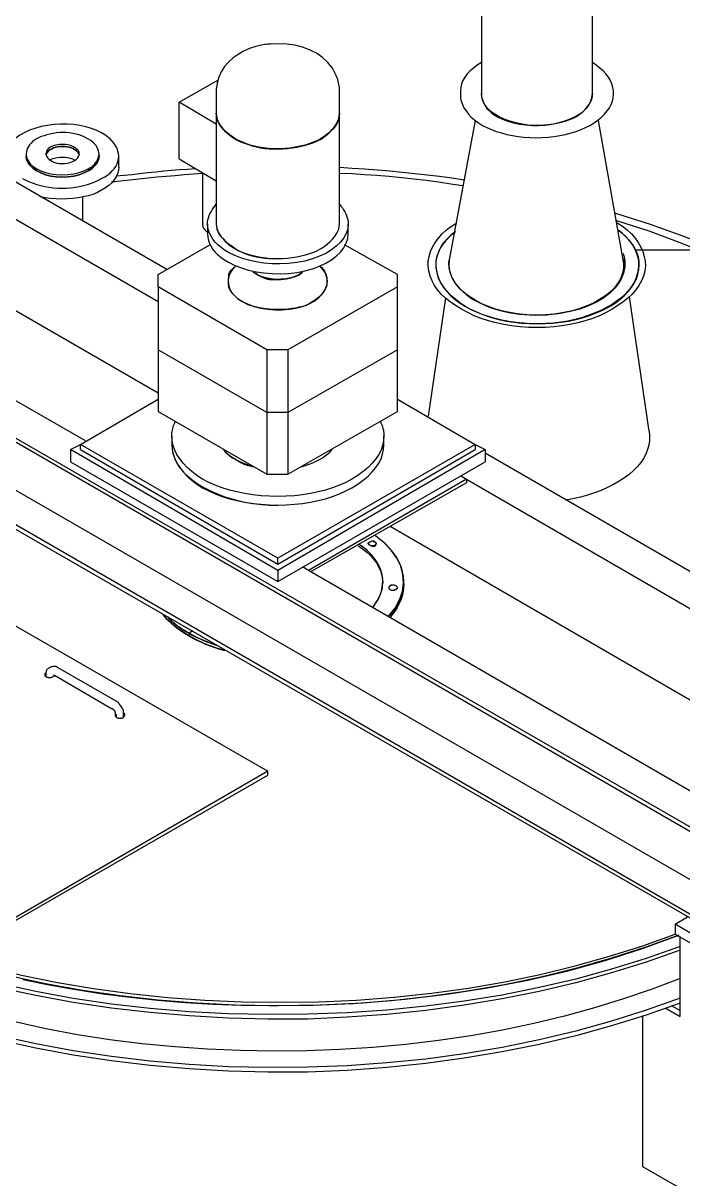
# Model space of a CAD drawing. Header units: metres. Extents: x 20 to 415, y 5 to 292.
# Drawn here: x 193.81 to 202.77, y 120.82 to 136.54 of the extents above; entities that cross this region are included whole.
import ezdxf

# ---------------------------------------------------------------- set-up
doc = ezdxf.new("R2010")
doc.units = ezdxf.units.M
for name, color, linetype in [('ВОЗДУХОВОДЫ', 7, 'Continuous'), ('ОБОЗНАЧЕНИЯ', 7, 'Continuous'), ('ОБОРУДОВАНИЕ', 8, 'Continuous')]:
    doc.layers.add(name, color=color, linetype=linetype)

msp = doc.modelspace()

# ---------------------------------------------------------------- linework, layer by layer
at = {"layer": 'ВОЗДУХОВОДЫ'}
for points in [[(200.034, 139.201), (200.034, 135.581)], [(201.543, 135.581), (201.543, 139.201)], [(200.034, 136), (199.977, 135.963), (199.926, 135.925), (199.881, 135.886), (199.842, 135.844), (199.81, 135.801), (199.784, 135.756), (199.765, 135.71), (199.753, 135.662), (199.748, 135.614), (199.749, 135.564), (199.752, 135.519), (199.761, 135.474), (199.776, 135.429), (199.797, 135.385), (199.825, 135.342), (199.858, 135.3), (199.897, 135.259), (199.942, 135.219), (199.994, 135.181), (200.051, 135.145)], [(200.051, 135.145), (200.109, 135.116), (200.171, 135.089), (200.237, 135.064), (200.307, 135.042), (200.38, 135.023), (200.455, 135.007), (200.533, 134.994), (200.611, 134.985), (200.691, 134.979), (200.772, 134.977), (200.857, 134.979), (200.94, 134.985), (201.022, 134.994), (201.101, 135.007), (201.178, 135.023), (201.252, 135.042), (201.322, 135.064), (201.389, 135.089), (201.451, 135.116), (201.509, 135.145), (201.567, 135.181), (201.62, 135.219), (201.667, 135.259), (201.708, 135.3), (201.744, 135.342), (201.773, 135.385), (201.797, 135.429), (201.814, 135.474), (201.824, 135.519), (201.828, 135.564), (201.829, 135.614), (201.822, 135.662), (201.808, 135.71), (201.788, 135.756), (201.761, 135.801), (201.727, 135.844), (201.689, 135.886), (201.645, 135.925), (201.596, 135.963), (201.543, 136)], [(200.034, 135.581), (200.036, 135.545), (200.042, 135.511), (200.053, 135.476), (200.067, 135.442), (200.087, 135.409), (200.11, 135.377), (200.138, 135.346), (200.171, 135.316), (200.209, 135.288), (200.252, 135.262)], [(200.034, 135.581), (200.036, 135.545), (200.042, 135.511), (200.053, 135.476), (200.067, 135.442), (200.087, 135.409), (200.11, 135.377), (200.138, 135.346), (200.171, 135.316), (200.209, 135.288), (200.252, 135.262)], [(201.325, 135.262), (201.256, 135.229), (201.181, 135.202), (201.102, 135.18), (201.019, 135.163), (200.933, 135.151), (200.846, 135.145), (200.758, 135.145), (200.671, 135.15), (200.586, 135.161), (200.503, 135.178), (200.421, 135.201), (200.345, 135.228), (200.276, 135.26), (200.215, 135.296), (200.162, 135.336), (200.117, 135.379), (200.082, 135.425), (200.056, 135.475), (200.039, 135.527), (200.034, 135.581)], [(200.252, 135.262), (200.32, 135.229), (200.394, 135.202), (200.472, 135.18), (200.553, 135.163), (200.638, 135.151), (200.724, 135.145), (200.812, 135.145), (200.9, 135.15), (200.987, 135.161), (201.073, 135.178), (201.156, 135.201), (201.232, 135.228), (201.3, 135.26), (201.362, 135.296), (201.415, 135.336), (201.46, 135.379), (201.495, 135.425), (201.521, 135.475), (201.537, 135.527), (201.543, 135.581)], [(200.252, 135.262), (200.32, 135.229), (200.394, 135.202), (200.472, 135.18), (200.553, 135.163), (200.638, 135.151), (200.724, 135.145), (200.812, 135.145), (200.9, 135.15), (200.987, 135.161), (201.073, 135.178), (201.156, 135.201), (201.232, 135.228), (201.3, 135.26), (201.362, 135.296), (201.415, 135.336), (201.46, 135.379), (201.495, 135.425), (201.521, 135.475), (201.537, 135.527), (201.543, 135.581)], [(201.543, 135.581), (201.54, 135.545), (201.533, 135.511), (201.521, 135.476), (201.505, 135.442), (201.484, 135.409), (201.459, 135.377), (201.431, 135.346), (201.399, 135.316), (201.363, 135.288), (201.325, 135.262)], [(199.95, 135.212), (199.598, 133.318)], [(201.962, 133.318), (201.626, 135.212)], [(201.878, 133.821), (201.95, 133.774), (202.015, 133.723), (202.072, 133.669), (202.122, 133.612), (202.165, 133.552), (202.2, 133.491), (202.228, 133.428), (202.248, 133.364), (202.259, 133.299), (202.263, 133.234), (202.254, 133.165), (202.236, 133.097), (202.209, 133.032), (202.174, 132.97), (202.132, 132.909), (202.081, 132.851), (202.024, 132.796), (201.959, 132.744), (201.888, 132.694), (201.811, 132.647), (201.728, 132.6), (201.639, 132.557), (201.545, 132.519), (201.446, 132.486), (201.344, 132.459), (201.238, 132.436), (201.129, 132.419), (201.017, 132.406), (200.903, 132.398), (200.788, 132.396), (200.673, 132.398), (200.56, 132.406), (200.448, 132.419), (200.339, 132.436), (200.233, 132.459), (200.131, 132.486), (200.032, 132.519), (199.938, 132.557), (199.849, 132.6), (199.766, 132.647), (199.684, 132.694), (199.611, 132.744), (199.546, 132.796), (199.488, 132.851), (199.439, 132.909), (199.398, 132.97), (199.365, 133.032), (199.339, 133.097), (199.322, 133.165), (199.313, 133.234), (199.313, 133.299), (199.323, 133.364), (199.342, 133.428), (199.369, 133.491), (199.406, 133.552), (199.45, 133.612), (199.502, 133.669), (199.561, 133.723), (199.627, 133.774), (199.699, 133.821)], [(201.962, 133.318), (201.968, 133.262), (201.966, 133.206), (201.956, 133.15), (201.939, 133.094), (201.914, 133.039), (201.881, 132.986), (201.841, 132.935), (201.793, 132.886), (201.739, 132.84), (201.677, 132.798), (201.604, 132.755), (201.526, 132.716), (201.445, 132.681), (201.359, 132.65), (201.27, 132.624), (201.178, 132.603), (201.084, 132.586), (200.987, 132.573), (200.888, 132.566), (200.788, 132.564), (200.688, 132.566), (200.59, 132.573), (200.493, 132.586), (200.398, 132.603), (200.306, 132.624), (200.217, 132.65), (200.132, 132.681), (200.05, 132.716), (199.973, 132.755), (199.9, 132.798), (199.838, 132.84), (199.782, 132.886), (199.732, 132.935), (199.69, 132.986), (199.655, 133.039), (199.627, 133.094), (199.608, 133.15), (199.596, 133.206), (199.593, 133.262), (199.598, 133.318)], [(199.598, 133.318), (199.593, 133.233), (199.605, 133.15), (199.635, 133.069), (199.682, 132.991), (199.745, 132.918), (199.823, 132.848), (199.915, 132.784), (200.021, 132.726), (200.139, 132.675), (200.269, 132.631), (200.407, 132.6), (200.55, 132.58), (200.695, 132.57), (200.841, 132.569), (200.985, 132.578), (201.127, 132.597), (201.264, 132.625), (201.394, 132.662), (201.515, 132.709), (201.626, 132.765)], [(201.626, 132.765), (201.698, 132.811), (201.763, 132.861), (201.819, 132.913), (201.868, 132.967), (201.907, 133.022), (201.938, 133.08), (201.959, 133.138), (201.97, 133.198), (201.971, 133.257), (201.962, 133.318)]]:
    msp.add_lwpolyline(points, dxfattribs=at)
at = {"layer": 'ОБОЗНАЧЕНИЯ'}
msp.add_lwpolyline([(202.129, 133.452), (205.063, 133.452)], dxfattribs=at)
at = {"layer": 'ОБОРУДОВАНИЕ'}
for points in [[(198.106, 135.614), (198.106, 135.635), (198.104, 135.656), (198.102, 135.678), (198.098, 135.7), (198.094, 135.723), (198.088, 135.746), (198.082, 135.768), (198.074, 135.79), (198.066, 135.811), (198.056, 135.832), (198.009, 135.922), (197.948, 136.001), (197.875, 136.069), (197.792, 136.127), (197.7, 136.174), (197.601, 136.21), (197.497, 136.236), (197.389, 136.251), (197.279, 136.256), (197.168, 136.251), (197.148, 136.251), (197.128, 136.249), (197.107, 136.247), (197.087, 136.244), (197.067, 136.241), (197.047, 136.237), (197.027, 136.232), (197.007, 136.227), (196.987, 136.223), (196.967, 136.218), (196.883, 136.189), (196.803, 136.153), (196.728, 136.111), (196.66, 136.062), (196.598, 136.006), (196.544, 135.944), (196.5, 135.875), (196.465, 135.8), (196.442, 135.718), (196.43, 135.631), (196.43, 135.63), (196.43, 135.629), (196.43, 135.627), (196.43, 135.625), (196.43, 135.623), (196.43, 135.62), (196.43, 135.618), (196.43, 135.616), (196.43, 135.615), (196.43, 135.614)], [(195.76, 133.184), (191.234, 135.799)], [(195.927, 135.463), (196.464, 135.765)], [(190.798, 135.547), (195.642, 132.748)], [(196.43, 135.614), (196.43, 135.312)], [(198.106, 135.312), (198.106, 135.614)], [(196.43, 135.162), (195.927, 135.463)], [(195.927, 134.692), (195.927, 135.463)], [(198.106, 135.312), (198.103, 135.273), (198.095, 135.234), (198.081, 135.196), (198.061, 135.16), (198.037, 135.124), (198.009, 135.089), (197.976, 135.055), (197.939, 135.023), (197.899, 134.991), (197.855, 134.96), (197.808, 134.936), (197.757, 134.914), (197.703, 134.895), (197.646, 134.877), (197.587, 134.862), (197.526, 134.849), (197.463, 134.84), (197.399, 134.832), (197.334, 134.828), (197.268, 134.826), (197.203, 134.828), (197.138, 134.832), (197.074, 134.84), (197.011, 134.849), (196.95, 134.862), (196.891, 134.877), (196.834, 134.895), (196.78, 134.914), (196.729, 134.936), (196.682, 134.96), (196.638, 134.991), (196.598, 135.023), (196.561, 135.055), (196.528, 135.089), (196.5, 135.124), (196.475, 135.16), (196.456, 135.196), (196.442, 135.234), (196.433, 135.273), (196.43, 135.312)], [(197.151, 134.826), (197.091, 134.833), (197.033, 134.842), (196.976, 134.854), (196.921, 134.868), (196.868, 134.885), (196.818, 134.904), (196.771, 134.924), (196.726, 134.946), (196.685, 134.969), (196.648, 134.994), (196.609, 135.02), (196.574, 135.048), (196.542, 135.078), (196.514, 135.108), (196.489, 135.141), (196.468, 135.174), (196.452, 135.208), (196.44, 135.242), (196.433, 135.277), (196.43, 135.312)], [(196.43, 135.312), (196.433, 135.277), (196.44, 135.242), (196.452, 135.208), (196.468, 135.174), (196.489, 135.141), (196.514, 135.108), (196.542, 135.078), (196.574, 135.048), (196.609, 135.02), (196.648, 134.994), (196.685, 134.969), (196.726, 134.946), (196.771, 134.924), (196.818, 134.904), (196.868, 134.885), (196.921, 134.868), (196.976, 134.854), (197.033, 134.842), (197.091, 134.833), (197.151, 134.826)], [(196.43, 135.312), (196.43, 133.804)], [(198.106, 135.312), (198.103, 135.268), (198.093, 135.226), (198.077, 135.185), (198.055, 135.147), (198.027, 135.109), (197.994, 135.074), (197.957, 135.039), (197.916, 135.006), (197.87, 134.974), (197.822, 134.944), (197.764, 134.92), (197.704, 134.898), (197.64, 134.878), (197.573, 134.861), (197.505, 134.847), (197.435, 134.836), (197.365, 134.829), (197.293, 134.824), (197.222, 134.823), (197.151, 134.826)], [(197.268, 134.826), (197.334, 134.828), (197.399, 134.832), (197.463, 134.84), (197.526, 134.849), (197.587, 134.862), (197.646, 134.877), (197.703, 134.895), (197.757, 134.914), (197.808, 134.936), (197.855, 134.96), (197.899, 134.991), (197.939, 135.023), (197.976, 135.055), (198.009, 135.089), (198.037, 135.124), (198.061, 135.16), (198.081, 135.196), (198.095, 135.234), (198.103, 135.273), (198.106, 135.312)], [(198.106, 133.804), (198.106, 135.312)], [(194.871, 135.044), (194.807, 135.077), (194.736, 135.104), (194.659, 135.127), (194.578, 135.144), (194.492, 135.155), (194.404, 135.161), (194.315, 135.162), (194.226, 135.156), (194.137, 135.145), (194.05, 135.128), (193.968, 135.105), (193.892, 135.078), (193.823, 135.046), (193.762, 135.011), (193.709, 134.971), (193.664, 134.928), (193.628, 134.881), (193.602, 134.832), (193.586, 134.78), (193.581, 134.726)], [(194.436, 135.044), (194.39, 135.048), (194.345, 135.049), (194.301, 135.047), (194.257, 135.042), (194.214, 135.036), (194.171, 135.027), (194.13, 135.017), (194.091, 135.005), (194.053, 134.992), (194.017, 134.977), (193.987, 134.961), (193.961, 134.943), (193.936, 134.924), (193.914, 134.903), (193.895, 134.881), (193.879, 134.858), (193.866, 134.834), (193.857, 134.809), (193.851, 134.784), (193.849, 134.759)], [(194.838, 134.759), (194.833, 134.799), (194.819, 134.837), (194.795, 134.874), (194.764, 134.908), (194.725, 134.94), (194.679, 134.968), (194.626, 134.993), (194.568, 135.015), (194.504, 135.032), (194.436, 135.044)], [(195.106, 134.726), (195.104, 134.761), (195.096, 134.796), (195.084, 134.831), (195.067, 134.864), (195.045, 134.898), (195.019, 134.93), (194.989, 134.961), (194.954, 134.99), (194.915, 135.018), (194.871, 135.044)], [(194.503, 134.843), (194.482, 134.857), (194.459, 134.868), (194.435, 134.876), (194.409, 134.882), (194.383, 134.885), (194.357, 134.887), (194.33, 134.886), (194.303, 134.885), (194.277, 134.881), (194.251, 134.877), (194.227, 134.871), (194.205, 134.863), (194.185, 134.854), (194.168, 134.843), (194.153, 134.831), (194.14, 134.817), (194.13, 134.804), (194.123, 134.789), (194.119, 134.774), (194.117, 134.759)], [(194.57, 134.743), (194.562, 134.762), (194.55, 134.781), (194.534, 134.798), (194.514, 134.813), (194.49, 134.826), (194.464, 134.838), (194.434, 134.847), (194.403, 134.854), (194.37, 134.858), (194.335, 134.86), (194.305, 134.858), (194.275, 134.854), (194.247, 134.847), (194.22, 134.838), (194.195, 134.826), (194.172, 134.813), (194.153, 134.798), (194.137, 134.781), (194.125, 134.762), (194.117, 134.743)], [(194.117, 134.743), (194.125, 134.762), (194.137, 134.781), (194.153, 134.798), (194.172, 134.813), (194.195, 134.826), (194.22, 134.838), (194.247, 134.847), (194.275, 134.854), (194.305, 134.858), (194.335, 134.86)], [(194.117, 134.743), (194.125, 134.762), (194.137, 134.781), (194.153, 134.798), (194.172, 134.813), (194.195, 134.826), (194.22, 134.838), (194.247, 134.847), (194.275, 134.854), (194.305, 134.858), (194.335, 134.86), (194.37, 134.858), (194.403, 134.854), (194.434, 134.847), (194.464, 134.838), (194.49, 134.826), (194.514, 134.813), (194.534, 134.798), (194.55, 134.781), (194.562, 134.762), (194.57, 134.743)], [(194.335, 134.86), (194.37, 134.858), (194.403, 134.854), (194.434, 134.847), (194.464, 134.838), (194.49, 134.826), (194.514, 134.813), (194.534, 134.798), (194.55, 134.781), (194.562, 134.762), (194.57, 134.743)], [(193.799, 134.424), (193.845, 134.4), (193.893, 134.378), (193.943, 134.358), (193.995, 134.341), (194.048, 134.326), (194.103, 134.313), (194.159, 134.303), (194.217, 134.296), (194.275, 134.291), (194.335, 134.29), (194.395, 134.291), (194.455, 134.296), (194.514, 134.303), (194.572, 134.313), (194.628, 134.326), (194.683, 134.341), (194.734, 134.358), (194.783, 134.378), (194.829, 134.4), (194.871, 134.424), (194.915, 134.446), (194.954, 134.47), (194.989, 134.497), (195.019, 134.525), (195.045, 134.556), (195.067, 134.588), (195.084, 134.622), (195.096, 134.656), (195.104, 134.691), (195.106, 134.726)], [(193.849, 134.759), (193.849, 134.726)], [(193.849, 134.759), (193.855, 134.711), (193.874, 134.665), (193.903, 134.624), (193.943, 134.587), (193.991, 134.554), (194.048, 134.526), (194.112, 134.504), (194.182, 134.488), (194.256, 134.478), (194.335, 134.474), (194.418, 134.478), (194.497, 134.488), (194.569, 134.504), (194.635, 134.526), (194.693, 134.554), (194.743, 134.587), (194.783, 134.624), (194.813, 134.665), (194.832, 134.711), (194.838, 134.759)], [(193.849, 134.726), (193.855, 134.681), (193.874, 134.638), (193.903, 134.598), (193.943, 134.56), (193.991, 134.527), (194.048, 134.498), (194.112, 134.474), (194.182, 134.456), (194.256, 134.445), (194.335, 134.441)], [(194.838, 134.726), (194.832, 134.681), (194.813, 134.638), (194.783, 134.598), (194.743, 134.56), (194.693, 134.527), (194.635, 134.498), (194.569, 134.474), (194.497, 134.456), (194.418, 134.445), (194.335, 134.441), (194.256, 134.445), (194.182, 134.456), (194.112, 134.474), (194.048, 134.498), (193.991, 134.527), (193.943, 134.56), (193.903, 134.598), (193.874, 134.638), (193.855, 134.681), (193.849, 134.726)], [(194.117, 134.759), (194.12, 134.739), (194.129, 134.72), (194.142, 134.701), (194.16, 134.683), (194.182, 134.667), (194.208, 134.653), (194.236, 134.641), (194.267, 134.633), (194.301, 134.627), (194.335, 134.625), (194.374, 134.627), (194.411, 134.633), (194.445, 134.641), (194.476, 134.653), (194.503, 134.667), (194.526, 134.683), (194.544, 134.701), (194.558, 134.72), (194.567, 134.739), (194.57, 134.759)], [(194.167, 134.676), (194.199, 134.689), (194.233, 134.7), (194.268, 134.707), (194.305, 134.712), (194.341, 134.713), (194.377, 134.712), (194.412, 134.707), (194.445, 134.7), (194.476, 134.689), (194.503, 134.676)], [(194.335, 134.441), (194.418, 134.445), (194.497, 134.456), (194.569, 134.474), (194.635, 134.498), (194.693, 134.527), (194.743, 134.56), (194.783, 134.598), (194.813, 134.638), (194.832, 134.681), (194.838, 134.726)], [(194.57, 134.759), (194.569, 134.769), (194.568, 134.779), (194.565, 134.789), (194.561, 134.799), (194.555, 134.808), (194.548, 134.816), (194.539, 134.824), (194.529, 134.831), (194.517, 134.838), (194.503, 134.843)], [(194.838, 134.726), (194.838, 134.759)], [(195.106, 134.575), (195.106, 134.726)], [(197.151, 134.826), (197.162, 134.826), (197.173, 134.826), (197.185, 134.826), (197.197, 134.826), (197.21, 134.826), (197.222, 134.826), (197.235, 134.826), (197.247, 134.826), (197.258, 134.826), (197.268, 134.826)], [(195.106, 134.575), (195.102, 134.53), (195.091, 134.487), (195.071, 134.445), (195.045, 134.404), (195.012, 134.365), (194.972, 134.329), (194.926, 134.294), (194.874, 134.262), (194.817, 134.233), (194.754, 134.206), (194.691, 134.188), (194.624, 134.172), (194.554, 134.16), (194.481, 134.151), (194.406, 134.145), (194.331, 134.143), (194.255, 134.145), (194.179, 134.15), (194.105, 134.16), (194.033, 134.173)], [(195.073, 134.458), (195.179, 134.468), (195.285, 134.479), (195.393, 134.491), (195.501, 134.503), (195.609, 134.514), (195.717, 134.525), (195.825, 134.535), (195.932, 134.545), (196.039, 134.552), (196.145, 134.558)], [(195.927, 134.692), (196.43, 134.391)], [(198.106, 134.575), (198.277, 134.564), (198.448, 134.553), (198.619, 134.54), (198.789, 134.526), (198.959, 134.51), (199.129, 134.493), (199.298, 134.474), (199.466, 134.454), (199.633, 134.431), (199.799, 134.407)], [(196.246, 134.491), (196.121, 134.481), (195.996, 134.471), (195.872, 134.46), (195.749, 134.45), (195.626, 134.439), (195.503, 134.427), (195.379, 134.415), (195.255, 134.402), (195.131, 134.388), (195.006, 134.374)], [(196.246, 134.491), (196.246, 133.787)], [(199.783, 134.324), (199.617, 134.348), (199.451, 134.372), (199.285, 134.394), (199.118, 134.414), (198.951, 134.432), (198.783, 134.449), (198.615, 134.463), (198.447, 134.475), (198.277, 134.485), (198.106, 134.491)], [(194.654, 130.854), (188.653, 134.307)], [(190.798, 134.307), (195.642, 131.508)], [(194.067, 134.173), (194.067, 134.156)], [(194.62, 133.837), (194.62, 134.173)], [(196.313, 133.804), (196.314, 133.834), (196.319, 133.862), (196.326, 133.89), (196.335, 133.918), (196.346, 133.944), (196.36, 133.97), (196.375, 133.996), (196.392, 134.022), (196.411, 134.047), (196.43, 134.072)], [(198.106, 134.072), (198.126, 134.047), (198.145, 134.022), (198.161, 133.996), (198.177, 133.97), (198.19, 133.944), (198.202, 133.918), (198.211, 133.89), (198.218, 133.862), (198.222, 133.834), (198.224, 133.804)], [(188.217, 134.055), (203.303, 125.356)], [(203.252, 125.322), (188.217, 134.005)], [(201.844, 133.955), (202.328, 133.802), (202.795, 133.634), (203.243, 133.452), (203.671, 133.256), (204.08, 133.048), (204.468, 132.826), (204.835, 132.593), (205.18, 132.348), (205.502, 132.092), (205.8, 131.826), (206.073, 131.551), (206.319, 131.268), (206.537, 130.978), (206.726, 130.683), (206.888, 130.382), (207.02, 130.077), (207.124, 129.768), (207.198, 129.456), (207.243, 129.142), (207.258, 128.826)], [(196.246, 133.787), (196.247, 133.777), (196.25, 133.767), (196.254, 133.757), (196.26, 133.747), (196.267, 133.737), (196.275, 133.727), (196.284, 133.717), (196.293, 133.707), (196.303, 133.697), (196.313, 133.687)], [(196.313, 133.804), (196.313, 133.67)], [(196.598, 133.418), (196.545, 133.45), (196.498, 133.484), (196.455, 133.521), (196.418, 133.559), (196.386, 133.599), (196.36, 133.639), (196.34, 133.681), (196.325, 133.722), (196.316, 133.763), (196.313, 133.804)], [(196.43, 133.804), (196.433, 133.769), (196.44, 133.735), (196.452, 133.703), (196.468, 133.671), (196.489, 133.64), (196.514, 133.611), (196.542, 133.582), (196.574, 133.554), (196.609, 133.528), (196.648, 133.502), (196.685, 133.474), (196.726, 133.448), (196.771, 133.425), (196.818, 133.405), (196.868, 133.387), (196.921, 133.372), (196.976, 133.359), (197.033, 133.349), (197.091, 133.341), (197.151, 133.335)], [(196.43, 133.804), (196.433, 133.769), (196.442, 133.734), (196.456, 133.699), (196.475, 133.664), (196.5, 133.63), (196.528, 133.596), (196.561, 133.563), (196.598, 133.531), (196.638, 133.499), (196.682, 133.469), (196.729, 133.445), (196.78, 133.423), (196.834, 133.403), (196.891, 133.385), (196.95, 133.37), (197.011, 133.358), (197.074, 133.348), (197.138, 133.34), (197.203, 133.336), (197.268, 133.335), (197.334, 133.336), (197.399, 133.34), (197.463, 133.348), (197.526, 133.358), (197.587, 133.37), (197.646, 133.385), (197.703, 133.403), (197.757, 133.423), (197.808, 133.445), (197.855, 133.469), (197.899, 133.499), (197.939, 133.531), (197.976, 133.563), (198.009, 133.596), (198.037, 133.63), (198.061, 133.664), (198.081, 133.699), (198.095, 133.734), (198.103, 133.769), (198.106, 133.804)], [(198.224, 133.804), (198.217, 133.739), (198.197, 133.676), (198.164, 133.615), (198.119, 133.557), (198.062, 133.502), (197.996, 133.452), (197.919, 133.405), (197.833, 133.365), (197.739, 133.33), (197.637, 133.301), (197.526, 133.28), (197.413, 133.267), (197.301, 133.261), (197.189, 133.263), (197.08, 133.272), (196.973, 133.288), (196.871, 133.311), (196.774, 133.34), (196.682, 133.376), (196.598, 133.418)], [(197.268, 133.335), (197.334, 133.336), (197.399, 133.34), (197.463, 133.348), (197.526, 133.358), (197.587, 133.37), (197.646, 133.385), (197.703, 133.403), (197.757, 133.423), (197.808, 133.445), (197.855, 133.469), (197.899, 133.499), (197.939, 133.531), (197.976, 133.563), (198.009, 133.596), (198.037, 133.63), (198.061, 133.664), (198.081, 133.699), (198.095, 133.734), (198.103, 133.769), (198.106, 133.804)], [(198.224, 133.67), (198.224, 133.804)], [(207.057, 128.876), (207.043, 129.182), (207, 129.487), (206.928, 129.788), (206.828, 130.087), (206.701, 130.382), (206.547, 130.673), (206.366, 130.958), (206.158, 131.238), (205.925, 131.51), (205.666, 131.776), (205.378, 132.033), (205.068, 132.28), (204.735, 132.517), (204.382, 132.744), (204.009, 132.96), (203.616, 133.164), (203.204, 133.356), (202.773, 133.535), (202.326, 133.701), (201.861, 133.854)], [(196.313, 133.67), (196.316, 133.625), (196.325, 133.581), (196.34, 133.539), (196.36, 133.498), (196.386, 133.458), (196.418, 133.42), (196.455, 133.383), (196.498, 133.348), (196.545, 133.315), (196.598, 133.284)], [(196.598, 133.284), (196.682, 133.242), (196.774, 133.206), (196.871, 133.177), (196.973, 133.154), (197.08, 133.138), (197.189, 133.129), (197.301, 133.127), (197.413, 133.133), (197.526, 133.146), (197.637, 133.167), (197.739, 133.196), (197.833, 133.23), (197.919, 133.271), (197.996, 133.317), (198.062, 133.368), (198.119, 133.423), (198.164, 133.481), (198.197, 133.542), (198.217, 133.605), (198.224, 133.67)], [(199.682, 133.703), (199.634, 133.663), (199.59, 133.621), (199.55, 133.578), (199.515, 133.534), (199.485, 133.49), (199.46, 133.444), (199.44, 133.397), (199.426, 133.349), (199.417, 133.301), (199.414, 133.251)], [(201.895, 133.72), (201.952, 133.673), (202.003, 133.624), (202.048, 133.573), (202.086, 133.519), (202.117, 133.464), (202.141, 133.409), (202.158, 133.352), (202.167, 133.296), (202.169, 133.24), (202.163, 133.184), (202.153, 133.124), (202.135, 133.065), (202.109, 133.008), (202.075, 132.953), (202.033, 132.899), (201.984, 132.847), (201.929, 132.797), (201.867, 132.75), (201.8, 132.706), (201.727, 132.664), (201.65, 132.625), (201.568, 132.59), (201.484, 132.558), (201.395, 132.529), (201.304, 132.505), (201.209, 132.484), (201.112, 132.468), (201.012, 132.456), (200.91, 132.449), (200.805, 132.446), (200.705, 132.448), (200.605, 132.454), (200.506, 132.464), (200.408, 132.478), (200.313, 132.496), (200.22, 132.519), (200.13, 132.545), (200.043, 132.575), (199.961, 132.609), (199.883, 132.647), (199.81, 132.689), (199.743, 132.733), (199.681, 132.78), (199.625, 132.829), (199.575, 132.88), (199.532, 132.932), (199.496, 132.986), (199.467, 133.04), (199.445, 133.095), (199.431, 133.15), (199.42, 133.211), (199.418, 133.271), (199.425, 133.33), (199.44, 133.388), (199.462, 133.446), (199.492, 133.501), (199.53, 133.555), (199.574, 133.607), (199.625, 133.657), (199.682, 133.703)], [(202.18, 133.251), (202.177, 133.301), (202.168, 133.351), (202.153, 133.401), (202.133, 133.45), (202.106, 133.498), (202.075, 133.545), (202.038, 133.591), (201.995, 133.636), (201.947, 133.679), (201.895, 133.72)], [(195.642, 133.117), (196.346, 133.519)], [(198.894, 133.117), (198.174, 133.519)], [(197.151, 133.335), (197.162, 133.335), (197.173, 133.335), (197.185, 133.335), (197.197, 133.335), (197.21, 133.335), (197.222, 133.335), (197.235, 133.335), (197.247, 133.335), (197.258, 133.335), (197.268, 133.335)], [(201.962, 133.402), (201.982, 133.311), (201.983, 133.222), (201.964, 133.134), (201.928, 133.049), (201.874, 132.968), (201.802, 132.891), (201.715, 132.82), (201.611, 132.755), (201.492, 132.697), (201.358, 132.647), (201.219, 132.608), (201.073, 132.581), (200.924, 132.565), (200.773, 132.561), (200.623, 132.568), (200.475, 132.586), (200.331, 132.615), (200.195, 132.654), (200.067, 132.704), (199.95, 132.765)], [(201.962, 133.402), (201.966, 133.387), (201.97, 133.371), (201.973, 133.356), (201.975, 133.341), (201.976, 133.326), (201.977, 133.311), (201.978, 133.296), (201.978, 133.281), (201.978, 133.266), (201.978, 133.251)], [(196.698, 133.234), (196.654, 133.187), (196.622, 133.138), (196.601, 133.088), (196.593, 133.036), (196.596, 132.985), (196.61, 132.933), (196.636, 132.883), (196.674, 132.836), (196.722, 132.79), (196.782, 132.748)], [(196.598, 133.117), (196.603, 133.127), (196.61, 133.139), (196.618, 133.151), (196.626, 133.163), (196.636, 133.175), (196.646, 133.188), (196.658, 133.2), (196.67, 133.212), (196.684, 133.223), (196.698, 133.234)], [(196.782, 132.748), (196.862, 132.711), (196.947, 132.682), (197.038, 132.659), (197.132, 132.644), (197.229, 132.637), (197.325, 132.637), (197.421, 132.644), (197.514, 132.66), (197.604, 132.683), (197.687, 132.714), (197.762, 132.757), (197.824, 132.804), (197.873, 132.854), (197.91, 132.907), (197.933, 132.962), (197.942, 133.017), (197.938, 133.073), (197.919, 133.129), (197.886, 133.182), (197.838, 133.234)], [(197.151, 133.05), (197.126, 133.056), (197.101, 133.063), (197.077, 133.072), (197.053, 133.083), (197.03, 133.094), (197.007, 133.105), (196.987, 133.117), (196.967, 133.129), (196.949, 133.14), (196.933, 133.15)], [(197.151, 133.05), (197.126, 133.056), (197.101, 133.063), (197.077, 133.072), (197.053, 133.083), (197.03, 133.094), (197.007, 133.105), (196.987, 133.117), (196.967, 133.129), (196.949, 133.14), (196.933, 133.15)], [(196.933, 133.15), (196.949, 133.14), (196.967, 133.129), (196.987, 133.117), (197.007, 133.105), (197.03, 133.094), (197.053, 133.083), (197.077, 133.072), (197.101, 133.063), (197.126, 133.056), (197.151, 133.05)], [(196.983, 133.117), (196.978, 133.121), (196.973, 133.125), (196.968, 133.128), (196.963, 133.131), (196.958, 133.133), (196.953, 133.136), (196.948, 133.139), (196.943, 133.142), (196.938, 133.146), (196.933, 133.15)], [(197.604, 133.15), (197.559, 133.118), (197.505, 133.092), (197.445, 133.072), (197.381, 133.059), (197.312, 133.052), (197.243, 133.051), (197.173, 133.057), (197.106, 133.07), (197.042, 133.09), (196.983, 133.117)], [(197.604, 133.15), (197.575, 133.127), (197.54, 133.106), (197.501, 133.088), (197.456, 133.074), (197.409, 133.062), (197.359, 133.054), (197.307, 133.048), (197.254, 133.046), (197.202, 133.046), (197.151, 133.05)], [(197.604, 133.15), (197.575, 133.127), (197.54, 133.106), (197.501, 133.088), (197.456, 133.074), (197.409, 133.062), (197.359, 133.054), (197.307, 133.048), (197.254, 133.046), (197.202, 133.046), (197.151, 133.05)], [(197.268, 133.05), (197.309, 133.051), (197.348, 133.054), (197.387, 133.059), (197.425, 133.066), (197.461, 133.075), (197.495, 133.086), (197.527, 133.099), (197.556, 133.114), (197.581, 133.131), (197.604, 133.15)], [(197.838, 133.234), (197.852, 133.223), (197.865, 133.212), (197.875, 133.2), (197.885, 133.188), (197.893, 133.175), (197.9, 133.163), (197.906, 133.151), (197.912, 133.139), (197.917, 133.127), (197.922, 133.117)], [(199.414, 133.251), (199.418, 133.186), (199.432, 133.122), (199.453, 133.06), (199.483, 132.999), (199.521, 132.941), (199.566, 132.884), (199.618, 132.829), (199.678, 132.777), (199.744, 132.728), (199.816, 132.681), (199.899, 132.638), (199.986, 132.599), (200.078, 132.564), (200.173, 132.533), (200.271, 132.507), (200.371, 132.485), (200.474, 132.468), (200.578, 132.456), (200.683, 132.449), (200.788, 132.446), (200.899, 132.449), (201.007, 132.456), (201.114, 132.468), (201.218, 132.485), (201.321, 132.507), (201.42, 132.533), (201.515, 132.564), (201.607, 132.599), (201.694, 132.638), (201.777, 132.681), (201.85, 132.728), (201.916, 132.777), (201.975, 132.829), (202.028, 132.884), (202.073, 132.941), (202.11, 132.999), (202.14, 133.06), (202.162, 133.122), (202.175, 133.186), (202.18, 133.251)], [(201.978, 133.251), (201.97, 133.166), (201.945, 133.085), (201.905, 133.007), (201.849, 132.932), (201.78, 132.863), (201.696, 132.799), (201.6, 132.742), (201.491, 132.691), (201.372, 132.648), (201.241, 132.614), (201.108, 132.588), (200.972, 132.572), (200.833, 132.564), (200.695, 132.566), (200.558, 132.576), (200.424, 132.596), (200.295, 132.624), (200.171, 132.662), (200.056, 132.709), (199.95, 132.765)], [(203.135, 124.736), (188.619, 133.117)], [(195.642, 132.949), (195.642, 133.117)], [(196.598, 133.066), (196.594, 133.052), (196.592, 133.038), (196.591, 133.025), (196.591, 133.013), (196.592, 133.001), (196.593, 132.99), (196.595, 132.98), (196.596, 132.969), (196.597, 132.959), (196.598, 132.949)], [(196.598, 133.117), (196.598, 133.112), (196.598, 133.107), (196.598, 133.102), (196.598, 133.097), (196.598, 133.092), (196.598, 133.086), (196.598, 133.081), (196.598, 133.076), (196.598, 133.071), (196.598, 133.066)], [(197.151, 133.05), (197.162, 133.05), (197.173, 133.05), (197.185, 133.05), (197.197, 133.05), (197.21, 133.05), (197.222, 133.05), (197.235, 133.05), (197.247, 133.05), (197.258, 133.05), (197.268, 133.05)], [(197.939, 132.999), (197.939, 133.009), (197.939, 133.02), (197.938, 133.03), (197.938, 133.041), (197.937, 133.052), (197.935, 133.063), (197.933, 133.075), (197.93, 133.088), (197.927, 133.102), (197.922, 133.117)], [(197.922, 132.949), (197.927, 132.954), (197.93, 132.959), (197.933, 132.964), (197.935, 132.969), (197.937, 132.974), (197.938, 132.979), (197.938, 132.984), (197.939, 132.989), (197.939, 132.994), (197.939, 132.999)], [(198.894, 132.949), (198.894, 133.117)], [(195.642, 132.949), (195.642, 132.094)], [(197.118, 132.094), (195.642, 132.949)], [(197.151, 132.647), (197.072, 132.655), (196.997, 132.669), (196.926, 132.688), (196.86, 132.713), (196.799, 132.742), (196.744, 132.775), (196.696, 132.813), (196.655, 132.855), (196.623, 132.9), (196.598, 132.949)], [(197.922, 132.949), (197.91, 132.919), (197.894, 132.891), (197.875, 132.863), (197.852, 132.836), (197.826, 132.811), (197.797, 132.786), (197.765, 132.762), (197.73, 132.74), (197.693, 132.718), (197.654, 132.698), (197.608, 132.684), (197.56, 132.671), (197.51, 132.661), (197.46, 132.653), (197.409, 132.647), (197.357, 132.643), (197.305, 132.641), (197.253, 132.641), (197.202, 132.643), (197.151, 132.647)], [(198.894, 132.949), (197.402, 132.094)], [(198.894, 132.094), (198.894, 132.949)], [(202.314, 130.988), (202.046, 132.815)], [(199.548, 132.798), (199.313, 131.189)], [(195.642, 132.094), (195.642, 131.256)], [(197.118, 131.239), (195.642, 132.094)], [(197.402, 132.094), (197.118, 132.094)], [(197.118, 132.094), (197.118, 131.239)], [(197.402, 132.094), (197.402, 131.239)], [(198.894, 132.094), (197.402, 131.239)], [(198.894, 131.256), (198.894, 132.094)], [(203.135, 124.266), (189.876, 131.927)], [(203.135, 124.216), (189.96, 131.809)], [(194.586, 130.804), (195.642, 131.424)], [(198.894, 131.424), (199.95, 130.804)], [(195.642, 131.256), (197.118, 130.401)], [(197.402, 131.239), (197.118, 131.239)], [(197.118, 131.239), (197.118, 130.401)], [(197.402, 130.401), (198.894, 131.256)], [(197.402, 131.239), (197.402, 130.401)], [(195.827, 130.921), (195.827, 130.941), (195.829, 130.961), (195.831, 130.981), (195.835, 131.001), (195.839, 131.021), (195.845, 131.042), (195.852, 131.062), (195.859, 131.082), (195.868, 131.102), (195.877, 131.122)], [(198.66, 131.122), (198.669, 131.102), (198.678, 131.082), (198.685, 131.062), (198.692, 131.042), (198.697, 131.021), (198.702, 131.001), (198.705, 130.981), (198.708, 130.961), (198.709, 130.941), (198.71, 130.921)], [(202.314, 130.988), (202.32, 130.923), (202.318, 130.859), (202.309, 130.797), (202.292, 130.736), (202.268, 130.676), (202.236, 130.617), (202.199, 130.561), (202.154, 130.506), (202.103, 130.453), (202.046, 130.401), (201.978, 130.352), (201.905, 130.305), (201.828, 130.261), (201.746, 130.219), (201.66, 130.181), (201.57, 130.147), (201.476, 130.116), (201.379, 130.089), (201.278, 130.067), (201.174, 130.049)], [(194.452, 130.736), (194.586, 130.804)], [(197.268, 129.261), (194.586, 130.804)], [(194.586, 130.736), (194.586, 130.804)], [(198.71, 130.921), (198.705, 130.856), (198.692, 130.792), (198.67, 130.73), (198.639, 130.669), (198.599, 130.609), (198.551, 130.55), (198.494, 130.494), (198.429, 130.439), (198.356, 130.385), (198.274, 130.334), (198.191, 130.291), (198.104, 130.252), (198.011, 130.217), (197.915, 130.186), (197.815, 130.16), (197.712, 130.139), (197.605, 130.122), (197.495, 130.109), (197.383, 130.102), (197.268, 130.1), (197.153, 130.102), (197.04, 130.109), (196.928, 130.122), (196.819, 130.139), (196.713, 130.16), (196.611, 130.186), (196.512, 130.217), (196.418, 130.252), (196.329, 130.291), (196.246, 130.334), (196.169, 130.385), (196.099, 130.439), (196.037, 130.494), (195.983, 130.55), (195.936, 130.609), (195.897, 130.669), (195.867, 130.73), (195.845, 130.792), (195.831, 130.856), (195.827, 130.921)], [(195.827, 130.921), (195.827, 130.804)], [(195.827, 130.804), (195.831, 130.739), (195.845, 130.675), (195.867, 130.612), (195.897, 130.551), (195.936, 130.491), (195.983, 130.433), (196.037, 130.376), (196.099, 130.321), (196.169, 130.268), (196.246, 130.217), (196.329, 130.174), (196.418, 130.135), (196.512, 130.1), (196.611, 130.069), (196.713, 130.043), (196.819, 130.021), (196.928, 130.004), (197.04, 129.992), (197.153, 129.985), (197.268, 129.982), (197.383, 129.985), (197.495, 129.992), (197.605, 130.004), (197.712, 130.021), (197.815, 130.043), (197.915, 130.069), (198.011, 130.1), (198.104, 130.135), (198.191, 130.174), (198.274, 130.217), (198.356, 130.268), (198.429, 130.321), (198.494, 130.376), (198.551, 130.433), (198.599, 130.491), (198.639, 130.551), (198.67, 130.612), (198.692, 130.675), (198.705, 130.739), (198.71, 130.804)], [(195.827, 130.804), (195.831, 130.743), (195.843, 130.683), (195.863, 130.624), (195.89, 130.565), (195.925, 130.508), (195.968, 130.452), (196.018, 130.398), (196.076, 130.347), (196.14, 130.297), (196.212, 130.25), (196.29, 130.207), (196.373, 130.166), (196.459, 130.129), (196.55, 130.096), (196.644, 130.066), (196.741, 130.04), (196.841, 130.019), (196.942, 130.002), (197.046, 129.99), (197.151, 129.982)], [(197.268, 129.982), (197.383, 129.985), (197.495, 129.992), (197.605, 130.004), (197.712, 130.021), (197.815, 130.043), (197.915, 130.069), (198.011, 130.1), (198.104, 130.135), (198.191, 130.174), (198.274, 130.217), (198.356, 130.268), (198.429, 130.321), (198.494, 130.376), (198.551, 130.433), (198.599, 130.491), (198.639, 130.551), (198.67, 130.612), (198.692, 130.675), (198.705, 130.739), (198.71, 130.804)], [(199.95, 130.804), (197.268, 129.261)], [(198.71, 130.804), (198.71, 130.921)], [(199.95, 130.804), (199.95, 130.736)], [(199.95, 130.804), (200.084, 130.736)], [(197.268, 129.094), (194.452, 130.736)], [(194.452, 130.736), (194.452, 130.569)], [(194.586, 130.736), (197.268, 129.178)], [(196.531, 130.736), (196.554, 130.707), (196.582, 130.678), (196.616, 130.651), (196.654, 130.625), (196.696, 130.6), (196.742, 130.577), (196.791, 130.556), (196.842, 130.536), (196.895, 130.518), (196.95, 130.502)], [(196.531, 130.736), (196.542, 130.721), (196.555, 130.706), (196.569, 130.692), (196.585, 130.677), (196.602, 130.663), (196.62, 130.65), (196.639, 130.637), (196.659, 130.624), (196.678, 130.613), (196.698, 130.602)], [(197.268, 129.178), (199.95, 130.736)], [(200.084, 130.736), (197.268, 129.094)], [(197.587, 130.502), (197.641, 130.518), (197.693, 130.536), (197.743, 130.556), (197.79, 130.577), (197.834, 130.6), (197.875, 130.625), (197.913, 130.651), (197.948, 130.678), (197.979, 130.707), (198.006, 130.736)], [(197.587, 130.502), (197.641, 130.518), (197.693, 130.536), (197.743, 130.556), (197.79, 130.577), (197.834, 130.6), (197.875, 130.625), (197.913, 130.651), (197.948, 130.678), (197.979, 130.707), (198.006, 130.736)], [(200.084, 130.736), (200.084, 130.569)], [(206.32, 127.082), (200.084, 130.686)], [(194.452, 130.569), (197.268, 128.943)], [(196.698, 130.602), (196.719, 130.588), (196.741, 130.574), (196.763, 130.562), (196.787, 130.55), (196.812, 130.54), (196.837, 130.53), (196.864, 130.521), (196.892, 130.514), (196.92, 130.507), (196.95, 130.502)], [(197.268, 128.943), (200.084, 130.569)], [(197.118, 130.401), (197.402, 130.401)], [(199.833, 130.334), (197.687, 129.094)], [(199.749, 130.384), (199.833, 130.334)], [(199.833, 130.334), (205.884, 126.831)], [(199.833, 130.334), (199.833, 130.284)], [(199.833, 130.284), (197.721, 129.077)], [(197.151, 129.982), (197.162, 129.982), (197.173, 129.982), (197.185, 129.982), (197.197, 129.982), (197.21, 129.982), (197.222, 129.982), (197.235, 129.982), (197.247, 129.982), (197.258, 129.982), (197.268, 129.982)], [(198.794, 129.697), (204.811, 126.211)], [(198.777, 128.474), (198.861, 128.582), (198.922, 128.693), (198.96, 128.807), (198.975, 128.922), (198.968, 129.037), (198.938, 129.151), (198.885, 129.261), (198.81, 129.368), (198.712, 129.469), (198.593, 129.563)], [(198.978, 128.943), (198.974, 129.009), (198.962, 129.075), (198.942, 129.141), (198.915, 129.207), (198.88, 129.272), (198.837, 129.335), (198.787, 129.397), (198.729, 129.455), (198.664, 129.511), (198.593, 129.563)], [(198.358, 129.429), (198.42, 129.387), (198.476, 129.343), (198.526, 129.296), (198.57, 129.247), (198.607, 129.197), (198.638, 129.144), (198.662, 129.091), (198.679, 129.036), (198.69, 128.981), (198.693, 128.926)], [(198.358, 129.429), (198.42, 129.387), (198.476, 129.343), (198.526, 129.296), (198.57, 129.247), (198.607, 129.197), (198.638, 129.144), (198.662, 129.091), (198.679, 129.036), (198.69, 128.981), (198.693, 128.926)], [(198.559, 128.591), (198.62, 128.678), (198.664, 128.767), (198.689, 128.857), (198.697, 128.947), (198.687, 129.037), (198.659, 129.126), (198.614, 129.211), (198.551, 129.294), (198.472, 129.373), (198.375, 129.446)], [(198.559, 128.591), (198.62, 128.678), (198.664, 128.767), (198.689, 128.857), (198.697, 128.947), (198.687, 129.037), (198.659, 129.126), (198.614, 129.211), (198.551, 129.294), (198.472, 129.373), (198.375, 129.446)], [(198.693, 128.943), (198.69, 128.998), (198.679, 129.053), (198.662, 129.108), (198.639, 129.161), (198.609, 129.213), (198.574, 129.264), (198.532, 129.313), (198.485, 129.36), (198.432, 129.404), (198.375, 129.446)], [(198.693, 128.943), (198.69, 128.998), (198.679, 129.053), (198.662, 129.108), (198.639, 129.161), (198.609, 129.213), (198.574, 129.264), (198.532, 129.313), (198.485, 129.36), (198.432, 129.404), (198.375, 129.446)], [(198.526, 129.479), (198.52, 129.479), (198.516, 129.478), (198.511, 129.476), (198.507, 129.473), (198.503, 129.471), (198.499, 129.468), (198.496, 129.466), (198.494, 129.464), (198.493, 129.463), (198.492, 129.463)], [(198.492, 129.463), (198.493, 129.458), (198.496, 129.453), (198.5, 129.448), (198.506, 129.444), (198.513, 129.44), (198.521, 129.436), (198.53, 129.433), (198.539, 129.431), (198.549, 129.43), (198.559, 129.429), (198.565, 129.43), (198.571, 129.431), (198.577, 129.433), (198.584, 129.436), (198.591, 129.44), (198.596, 129.444), (198.602, 129.448), (198.606, 129.453), (198.608, 129.458), (198.609, 129.463)], [(198.526, 129.479), (198.516, 129.478), (198.509, 129.476), (198.504, 129.472), (198.5, 129.468), (198.498, 129.463), (198.498, 129.458), (198.499, 129.453), (198.501, 129.449), (198.504, 129.447), (198.509, 129.446), (198.514, 129.441), (198.521, 129.436), (198.528, 129.432), (198.536, 129.428), (198.544, 129.425), (198.553, 129.423), (198.563, 129.422), (198.573, 129.423), (198.583, 129.425), (198.593, 129.429), (198.597, 129.434), (198.601, 129.439), (198.603, 129.444), (198.605, 129.449), (198.605, 129.454), (198.605, 129.459), (198.603, 129.464), (198.601, 129.469), (198.597, 129.474), (198.593, 129.479), (198.587, 129.484), (198.581, 129.487), (198.574, 129.49), (198.567, 129.491), (198.559, 129.492), (198.551, 129.491), (198.544, 129.49), (198.537, 129.487), (198.531, 129.484), (198.526, 129.479), (198.526, 129.479)], [(198.609, 129.463), (198.609, 129.463), (198.607, 129.464), (198.605, 129.466), (198.602, 129.468), (198.599, 129.471), (198.595, 129.473), (198.591, 129.476), (198.586, 129.478), (198.581, 129.479), (198.576, 129.479), (198.571, 129.484), (198.566, 129.487), (198.561, 129.49), (198.556, 129.491), (198.551, 129.492), (198.546, 129.491), (198.541, 129.49), (198.536, 129.487), (198.531, 129.484), (198.526, 129.479)], [(197.268, 129.178), (197.268, 129.261)], [(197.268, 129.094), (197.268, 128.943)], [(197.687, 129.094), (197.604, 129.144)], [(203.738, 125.591), (197.687, 129.094)], [(198.559, 128.591), (198.583, 128.622), (198.605, 128.655), (198.625, 128.689), (198.643, 128.725), (198.658, 128.761), (198.67, 128.797), (198.68, 128.834), (198.687, 128.871), (198.692, 128.907), (198.693, 128.943)], [(198.559, 128.591), (198.583, 128.622), (198.605, 128.655), (198.625, 128.689), (198.643, 128.725), (198.658, 128.761), (198.67, 128.797), (198.68, 128.834), (198.687, 128.871), (198.692, 128.907), (198.693, 128.943)], [(198.777, 128.474), (198.815, 128.515), (198.849, 128.558), (198.88, 128.603), (198.906, 128.648), (198.928, 128.696), (198.946, 128.744), (198.96, 128.793), (198.97, 128.843), (198.976, 128.893), (198.978, 128.943)], [(198.827, 128.893), (198.822, 128.892), (198.816, 128.891), (198.809, 128.889), (198.802, 128.886), (198.796, 128.882), (198.79, 128.878), (198.785, 128.874), (198.781, 128.869), (198.778, 128.864), (198.777, 128.859), (198.777, 128.854), (198.779, 128.849), (198.781, 128.845), (198.785, 128.84), (198.79, 128.836), (198.795, 128.833), (198.802, 128.83), (198.809, 128.827), (198.818, 128.826), (198.827, 128.826), (198.837, 128.826), (198.846, 128.827), (198.853, 128.83), (198.86, 128.833), (198.867, 128.836), (198.873, 128.84), (198.879, 128.845), (198.884, 128.849), (198.889, 128.854), (198.894, 128.859), (198.893, 128.864), (198.891, 128.869), (198.886, 128.874), (198.88, 128.878), (198.873, 128.882), (198.865, 128.886), (198.857, 128.889), (198.847, 128.891), (198.837, 128.892), (198.827, 128.893), (198.827, 128.893)], [(198.827, 128.893), (198.818, 128.892), (198.809, 128.891), (198.802, 128.889), (198.795, 128.886), (198.79, 128.882), (198.785, 128.878), (198.781, 128.874), (198.779, 128.869), (198.777, 128.864), (198.777, 128.859)], [(198.794, 128.457), (198.827, 128.498), (198.858, 128.539), (198.885, 128.582), (198.909, 128.626), (198.93, 128.671), (198.947, 128.716), (198.96, 128.763), (198.97, 128.811), (198.976, 128.86), (198.978, 128.909)], [(198.978, 128.909), (198.976, 128.86), (198.97, 128.811), (198.96, 128.763), (198.947, 128.716), (198.93, 128.671), (198.909, 128.626), (198.885, 128.582), (198.858, 128.539), (198.827, 128.498), (198.794, 128.457)], [(198.978, 128.909), (198.976, 128.86), (198.97, 128.811), (198.96, 128.763), (198.947, 128.716), (198.93, 128.671), (198.909, 128.626), (198.885, 128.582), (198.858, 128.539), (198.827, 128.498), (198.794, 128.457)], [(198.894, 128.859), (198.893, 128.864), (198.891, 128.869), (198.886, 128.874), (198.88, 128.878), (198.873, 128.882), (198.865, 128.886), (198.857, 128.889), (198.847, 128.891), (198.837, 128.892), (198.827, 128.893)], [(198.978, 128.909), (198.978, 128.943)], [(192.826, 128.842), (197.134, 126.362)], [(198.777, 128.859), (198.777, 128.854), (198.779, 128.849), (198.781, 128.845), (198.785, 128.84), (198.79, 128.836), (198.795, 128.833), (198.802, 128.83), (198.809, 128.827), (198.818, 128.826), (198.827, 128.826), (198.837, 128.826), (198.847, 128.827), (198.857, 128.83), (198.865, 128.833), (198.873, 128.836), (198.88, 128.84), (198.886, 128.845), (198.891, 128.849), (198.893, 128.854), (198.894, 128.859)], [(196.548, 128.004), (196.439, 128.036), (196.335, 128.072), (196.236, 128.112), (196.142, 128.156), (196.053, 128.203), (195.971, 128.254), (195.895, 128.308), (195.826, 128.366), (195.764, 128.426), (195.71, 128.49)], [(196.062, 128.205), (196.017, 128.231), (195.975, 128.258), (195.935, 128.285), (195.897, 128.313), (195.86, 128.342), (195.826, 128.371), (195.794, 128.4), (195.764, 128.43), (195.736, 128.46), (195.71, 128.49)], [(196.062, 128.239), (196.027, 128.259), (195.993, 128.279), (195.961, 128.3), (195.93, 128.321), (195.9, 128.342), (195.872, 128.363), (195.845, 128.386), (195.821, 128.408), (195.798, 128.432), (195.777, 128.457)], [(195.777, 128.457), (195.824, 128.408), (195.877, 128.362), (195.934, 128.319), (195.996, 128.278), (196.062, 128.239), (196.131, 128.202), (196.205, 128.167), (196.282, 128.134), (196.363, 128.102), (196.447, 128.071)], [(195.777, 128.457), (195.798, 128.432), (195.821, 128.408), (195.845, 128.386), (195.872, 128.363), (195.9, 128.342), (195.93, 128.321), (195.961, 128.3), (195.993, 128.279), (196.027, 128.259), (196.062, 128.239)], [(196.112, 128.272), (196.062, 128.239)], [(196.062, 128.205), (196.062, 128.239)], [(196.062, 128.239), (196.097, 128.219), (196.132, 128.201), (196.168, 128.183), (196.205, 128.166), (196.242, 128.149), (196.28, 128.133), (196.319, 128.117), (196.36, 128.102), (196.403, 128.086), (196.447, 128.071)], [(196.062, 128.205), (196.103, 128.181), (196.146, 128.157), (196.191, 128.135), (196.238, 128.113), (196.286, 128.092), (196.335, 128.073), (196.387, 128.054), (196.439, 128.036), (196.493, 128.02), (196.548, 128.004)], [(196.548, 128.004), (196.493, 128.02), (196.439, 128.036), (196.387, 128.054), (196.335, 128.073), (196.286, 128.092), (196.238, 128.113), (196.191, 128.135), (196.146, 128.157), (196.103, 128.181), (196.062, 128.205)], [(194.285, 127.77), (194.28, 127.77), (194.276, 127.771), (194.273, 127.773), (194.271, 127.775), (194.268, 127.778), (194.265, 127.78), (194.263, 127.783), (194.26, 127.785), (194.256, 127.786), (194.251, 127.786), (194.241, 127.786), (194.231, 127.786), (194.222, 127.786), (194.212, 127.785), (194.203, 127.784), (194.195, 127.783), (194.187, 127.781), (194.179, 127.778), (194.173, 127.774), (194.167, 127.77), (194.158, 127.765), (194.149, 127.759), (194.142, 127.754), (194.135, 127.748), (194.13, 127.742), (194.125, 127.736), (194.122, 127.729), (194.119, 127.721), (194.118, 127.712), (194.117, 127.703), (194.117, 127.698), (194.117, 127.694), (194.117, 127.691), (194.117, 127.688), (194.117, 127.686), (194.117, 127.683), (194.117, 127.681), (194.117, 127.677), (194.117, 127.674), (194.117, 127.669)], [(194.117, 127.703), (194.113, 127.698), (194.109, 127.694), (194.106, 127.691), (194.104, 127.688), (194.103, 127.686), (194.102, 127.683), (194.101, 127.681), (194.101, 127.677), (194.1, 127.674), (194.1, 127.669)], [(194.1, 127.669), (194.101, 127.664), (194.104, 127.659), (194.109, 127.654), (194.114, 127.65), (194.121, 127.646), (194.129, 127.643), (194.138, 127.64), (194.148, 127.637), (194.157, 127.636), (194.167, 127.636), (194.177, 127.636), (194.186, 127.637), (194.194, 127.64), (194.201, 127.643), (194.207, 127.646), (194.213, 127.65), (194.219, 127.654), (194.224, 127.659), (194.229, 127.664), (194.234, 127.669)], [(194.117, 127.669), (194.117, 127.652)], [(194.218, 127.669), (194.218, 127.669), (194.218, 127.669), (194.22, 127.669), (194.221, 127.669), (194.224, 127.669), (194.226, 127.669), (194.229, 127.669), (194.231, 127.669), (194.233, 127.669), (194.234, 127.669), (194.234, 127.669)], [(194.234, 127.652), (194.234, 127.669)], [(194.234, 127.669), (195.006, 127.216)], [(195.073, 127.317), (194.285, 127.77)], [(195.173, 127.116), (195.173, 127.121), (195.173, 127.126), (195.173, 127.131), (195.173, 127.136), (195.173, 127.141), (195.173, 127.146), (195.173, 127.151), (195.173, 127.156), (195.173, 127.161), (195.173, 127.166), (195.172, 127.177), (195.169, 127.188), (195.165, 127.2), (195.159, 127.212), (195.152, 127.225), (195.144, 127.237), (195.135, 127.25), (195.126, 127.262), (195.116, 127.273), (195.106, 127.284), (195.106, 127.288), (195.104, 127.292), (195.102, 127.295), (195.099, 127.298), (195.096, 127.3), (195.092, 127.303), (195.087, 127.306), (195.082, 127.309), (195.078, 127.313), (195.073, 127.317)], [(195.006, 127.216), (195.006, 127.216), (195.007, 127.216), (195.009, 127.216), (195.011, 127.216), (195.014, 127.216), (195.016, 127.216), (195.019, 127.216), (195.021, 127.216), (195.022, 127.216), (195.022, 127.216), (195.023, 127.212), (195.024, 127.208), (195.026, 127.205), (195.028, 127.203), (195.031, 127.202), (195.033, 127.201), (195.036, 127.2), (195.037, 127.2), (195.039, 127.2), (195.039, 127.2), (195.044, 127.195), (195.047, 127.19), (195.05, 127.185), (195.052, 127.18), (195.054, 127.175), (195.055, 127.17), (195.055, 127.164), (195.056, 127.159), (195.056, 127.154), (195.056, 127.149), (195.056, 127.145), (195.057, 127.141), (195.059, 127.138), (195.062, 127.136), (195.064, 127.135), (195.067, 127.134), (195.069, 127.133), (195.071, 127.133), (195.072, 127.133), (195.073, 127.133), (195.073, 127.132), (195.073, 127.131), (195.073, 127.129), (195.073, 127.127), (195.073, 127.124), (195.073, 127.122), (195.073, 127.12), (195.073, 127.118), (195.073, 127.116), (195.073, 127.116)], [(195.056, 127.149), (195.056, 127.145), (195.056, 127.141), (195.056, 127.138), (195.056, 127.136), (195.056, 127.135), (195.056, 127.134), (195.056, 127.133), (195.056, 127.133), (195.056, 127.133), (195.056, 127.133)], [(195.056, 127.133), (195.057, 127.123), (195.059, 127.115), (195.064, 127.107), (195.07, 127.1), (195.077, 127.095), (195.085, 127.09), (195.094, 127.087), (195.103, 127.084), (195.113, 127.083), (195.123, 127.082), (195.133, 127.083), (195.143, 127.084), (195.152, 127.087), (195.161, 127.09), (195.169, 127.095), (195.176, 127.1), (195.182, 127.107), (195.186, 127.115), (195.189, 127.123), (195.19, 127.133)], [(195.073, 127.116), (195.073, 127.099)], [(195.19, 127.133), (195.19, 127.133), (195.19, 127.134), (195.189, 127.136), (195.189, 127.139), (195.188, 127.141), (195.186, 127.144), (195.184, 127.146), (195.181, 127.148), (195.178, 127.149), (195.173, 127.149)], [(195.173, 127.099), (195.173, 127.116)], [(197.134, 126.362), (192.826, 123.864)], [(192.826, 123.831), (197.134, 126.311)], [(197.134, 126.311), (197.134, 126.362)], [(202.666, 124.283), (202.833, 124.384)], [(202.666, 124.283), (202.666, 124.149)], [(203.688, 123.68), (202.666, 124.283)], [(192.843, 123.831), (193.311, 123.702), (193.787, 123.589), (194.272, 123.491), (194.765, 123.408), (195.263, 123.34), (195.768, 123.287), (196.276, 123.25), (196.789, 123.227), (197.304, 123.22), (197.822, 123.227), (198.338, 123.25), (198.85, 123.289), (199.357, 123.344), (199.857, 123.414), (200.351, 123.5), (200.835, 123.6), (201.31, 123.716), (201.774, 123.846), (202.226, 123.99), (202.666, 124.149)], [(202.716, 124.132), (202.267, 123.968), (201.804, 123.819), (201.33, 123.684), (200.844, 123.564), (200.348, 123.46), (199.844, 123.371), (199.331, 123.298), (198.811, 123.241), (198.285, 123.2), (197.754, 123.177), (197.222, 123.17), (196.692, 123.181), (196.165, 123.207), (195.642, 123.25), (195.125, 123.309), (194.614, 123.383), (194.111, 123.473), (193.617, 123.578)], [(197.268, 123.177), (197.85, 123.186), (198.427, 123.215), (198.998, 123.263), (199.563, 123.33), (200.118, 123.416), (200.663, 123.521), (201.197, 123.645), (201.718, 123.788), (202.225, 123.951), (202.716, 124.132)], [(202.666, 124.149), (203.688, 123.562)], [(202.733, 123.026), (202.733, 124.116)], [(202.733, 123.981), (202.273, 123.818), (201.801, 123.67), (201.316, 123.537), (200.821, 123.42), (200.315, 123.319), (199.8, 123.234), (199.277, 123.166), (198.747, 123.114), (198.212, 123.078), (197.671, 123.06), (197.133, 123.053), (196.596, 123.063), (196.062, 123.091), (195.532, 123.135), (195.008, 123.196), (194.489, 123.273), (193.979, 123.367), (193.478, 123.477)], [(202.733, 123.931), (202.273, 123.768), (201.801, 123.62), (201.316, 123.487), (200.821, 123.369), (200.315, 123.267), (199.8, 123.181), (199.277, 123.11), (198.747, 123.055), (198.212, 123.016), (197.671, 122.992), (197.133, 122.99), (196.596, 123.004), (196.062, 123.034), (195.532, 123.08), (195.008, 123.141), (194.489, 123.218), (193.979, 123.311), (193.478, 123.418)], [(202.733, 123.546), (202.355, 123.4), (201.967, 123.266), (201.569, 123.143), (201.162, 123.032), (200.746, 122.932), (200.323, 122.843), (199.891, 122.766), (199.453, 122.701), (199.009, 122.648), (198.559, 122.607), (198.111, 122.578), (197.661, 122.561), (197.211, 122.556), (196.761, 122.563), (196.313, 122.582), (195.867, 122.613), (195.423, 122.656), (194.983, 122.712), (194.547, 122.779), (194.117, 122.858), (193.694, 122.954)], [(203.822, 123.646), (203.822, 121.484), (203.286, 120.461), (203.219, 120.411), (202.23, 120.981)], [(193.801, 123.531), (194.16, 123.458), (194.523, 123.393), (194.891, 123.336), (195.261, 123.288), (195.635, 123.248), (196.011, 123.217), (196.389, 123.195), (196.769, 123.181), (197.151, 123.177)], [(202.733, 123.277), (202.273, 123.114), (201.801, 122.964), (201.316, 122.83), (200.821, 122.711), (200.315, 122.607), (199.8, 122.52), (199.277, 122.449), (198.747, 122.395), (198.212, 122.358), (197.671, 122.339), (197.133, 122.333), (196.596, 122.344), (196.062, 122.373), (195.532, 122.419), (195.008, 122.481), (194.489, 122.56), (193.979, 122.654), (193.478, 122.763)], [(202.733, 123.21), (202.273, 123.047), (201.801, 122.899), (201.316, 122.766), (200.821, 122.648), (200.315, 122.546), (199.8, 122.46), (199.277, 122.389), (198.747, 122.334), (198.212, 122.295), (197.671, 122.272), (197.133, 122.27), (196.596, 122.284), (196.062, 122.314), (195.532, 122.36), (195.008, 122.423), (194.489, 122.501), (193.979, 122.596), (193.478, 122.706)], [(197.151, 123.177), (197.162, 123.177), (197.173, 123.177), (197.185, 123.177), (197.197, 123.177), (197.21, 123.177), (197.222, 123.177), (197.235, 123.177), (197.247, 123.177), (197.258, 123.177), (197.268, 123.177)], [(202.532, 123.143), (202.733, 123.026)], [(202.615, 123.177), (202.733, 123.11)], [(202.23, 120.981), (202.23, 123.043)]]:
    msp.add_lwpolyline(points, dxfattribs=at)

doc.saveas('drawing.dxf')
